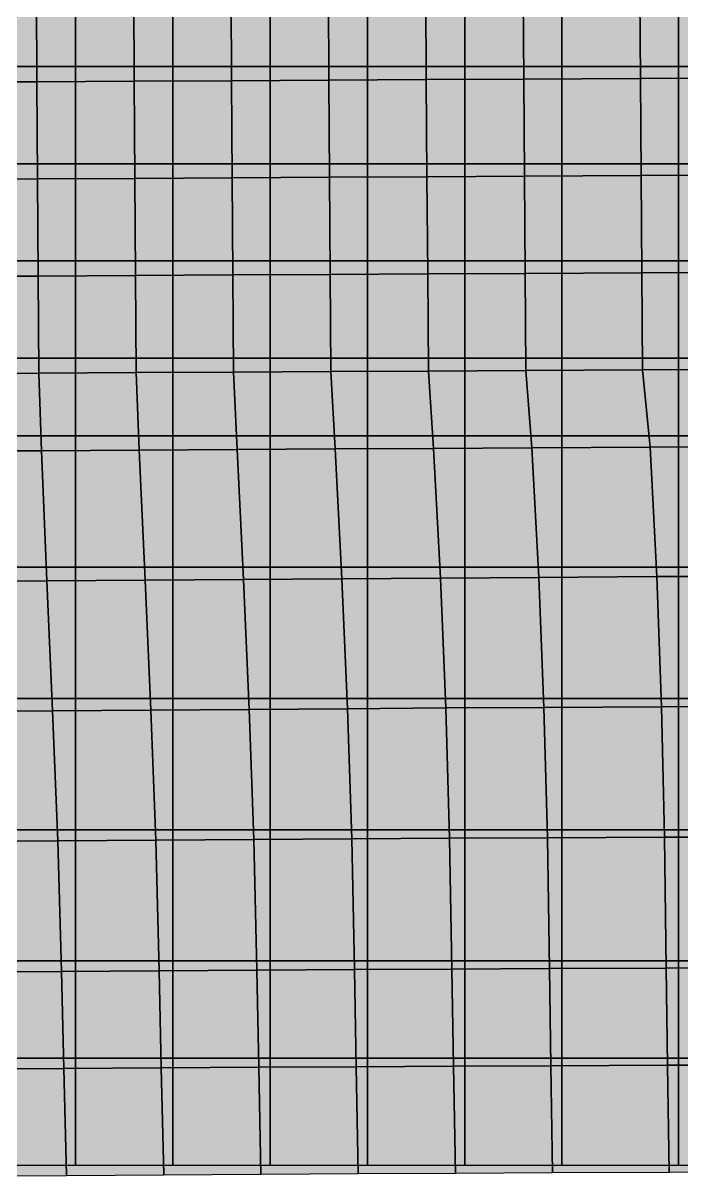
# Model space of a CAD drawing. Header units: inches. Extents: x -100 to 100, y -42 to 41.
# Drawn here: x 16.77 to 23.54, y -41.51 to -29.65 of the extents above; entities that cross this region are included whole.
import ezdxf

# ---------------------------------------------------------------- set-up
doc = ezdxf.new("R2010")
doc.units = ezdxf.units.IN
doc.header["$MEASUREMENT"] = 0
for name, color, linetype in [('Mesh-Ag1', 7, 'Continuous'), ('Mesh-CDM(50%)_Ac1①', 7, 'Continuous'), ('Mesh-CDM(50%)_Acs', 7, 'Continuous'), ('Mesh-Dc1', 7, 'Continuous'), ('Mesh-Dg1', 7, 'Continuous'), ('Mesh-Ds1', 7, 'Continuous'), ('Undeformed Mesh-Ag1', 7, 'Continuous'), ('Undeformed Mesh-CDM(50%)_Ac1①', 7, 'Continuous'), ('Undeformed Mesh-CDM(50%)_Acs', 7, 'Continuous'), ('Undeformed Mesh-Dc1', 7, 'Continuous'), ('Undeformed Mesh-Dg1', 7, 'Continuous'), ('Undeformed Mesh-Ds1', 7, 'Continuous')]:
    doc.layers.add(name, color=color, linetype=linetype)

msp = doc.modelspace()

# ---------------------------------------------------------------- linework, layer by layer
at = {"color": 7, "true_color": 0xffffff, "transparency": 33554687}
for points in [[(16.90523, -28.6571), (15.90503, -28.6624), (15.91403, -30.2618)], [(16.90523, -28.6571), (15.91403, -30.2618), (16.91453, -30.2566)], [(17.90533, -28.6518), (16.90523, -28.6571), (16.91453, -30.2566)], [(17.90533, -28.6518), (16.91453, -30.2566), (17.91513, -30.2513)], [(17.90533, -28.6518), (18.91563, -30.2459), (18.90553, -28.6465)], [(17.90533, -28.6518), (17.91513, -30.2513), (18.91563, -30.2459)], [(19.90563, -28.6411), (18.90553, -28.6465), (18.91563, -30.2459)], [(19.90563, -28.6411), (18.91563, -30.2459), (19.91613, -30.2405)], [(19.90563, -28.6411), (20.91673, -30.2351), (20.90583, -28.6357)], [(19.90563, -28.6411), (19.91613, -30.2405), (20.91673, -30.2351)], [(21.90603, -28.6303), (20.90583, -28.6357), (20.91673, -30.2351)], [(21.90603, -28.6303), (20.91673, -30.2351), (21.91733, -30.2296)], [(23.1053, -28.6237), (21.90603, -28.6303), (21.91733, -30.2296)], [(23.1053, -28.6237), (21.91733, -30.2296), (23.117, -30.2229)], [(23.1053, -28.6237), (24.2077, -30.2166), (24.1957, -28.6174)], [(23.1053, -28.6237), (23.117, -30.2229), (24.2077, -30.2166)], [(19.91613, -30.2405), (20.92373, -31.2345), (20.91673, -30.2351)], [(20.92373, -31.2345), (21.91733, -30.2296), (20.91673, -30.2351)], [(20.92373, -31.2345), (21.92443, -31.229), (21.91733, -30.2296)], [(21.92443, -31.229), (23.117, -30.2229), (21.91733, -30.2296)], [(21.92443, -31.229), (23.1243, -31.2222), (23.117, -30.2229)], [(23.117, -30.2229), (24.2151, -31.2159), (24.2077, -30.2166)], [(23.117, -30.2229), (23.1243, -31.2222), (24.2151, -31.2159)], [(15.91993, -31.2611), (16.91453, -30.2566), (15.91403, -30.2618)], [(15.91993, -31.2611), (16.92073, -31.2559), (16.91453, -30.2566)], [(16.91453, -30.2566), (17.92143, -31.2507), (17.91513, -30.2513)], [(16.91453, -30.2566), (16.92073, -31.2559), (17.92143, -31.2507)], [(17.91513, -30.2513), (18.92223, -31.2453), (18.91563, -30.2459)], [(17.91513, -30.2513), (17.92143, -31.2507), (18.92223, -31.2453)], [(18.92223, -31.2453), (19.91613, -30.2405), (18.91563, -30.2459)], [(18.92223, -31.2453), (19.92293, -31.2399), (19.91613, -30.2405)], [(19.91613, -30.2405), (19.92293, -31.2399), (20.92373, -31.2345)], [(16.92073, -31.2559), (15.91993, -31.2611), (15.92613, -32.2602)], [(16.92073, -31.2559), (15.92613, -32.2602), (16.92713, -32.2551)], [(17.92143, -31.2507), (16.92073, -31.2559), (16.92713, -32.2551)], [(17.92143, -31.2507), (16.92713, -32.2551), (17.92803, -32.2499)], [(17.92143, -31.2507), (18.92893, -32.2445), (18.92223, -31.2453)], [(17.92143, -31.2507), (17.92803, -32.2499), (18.92893, -32.2445)], [(19.92293, -31.2399), (18.92223, -31.2453), (18.92893, -32.2445)], [(19.92293, -31.2399), (18.92893, -32.2445), (19.92983, -32.2391)], [(19.92293, -31.2399), (20.93073, -32.2336), (20.92373, -31.2345)], [(19.92293, -31.2399), (19.92983, -32.2391), (20.93073, -32.2336)], [(21.92443, -31.229), (20.92373, -31.2345), (20.93073, -32.2336)], [(21.92443, -31.229), (20.93073, -32.2336), (21.93163, -32.2281)], [(23.1243, -31.2222), (21.92443, -31.229), (21.93163, -32.2281)], [(23.1243, -31.2222), (21.93163, -32.2281), (23.1317, -32.2214)], [(23.1243, -31.2222), (24.2226, -32.2151), (24.2151, -31.2159)], [(23.1243, -31.2222), (23.1317, -32.2214), (24.2226, -32.2151)], [(16.93383, -33.2541), (17.92803, -32.2499), (16.92713, -32.2551)], [(16.93383, -33.2541), (17.93483, -33.2489), (17.92803, -32.2499)], [(17.92803, -32.2499), (18.93593, -33.2435), (18.92893, -32.2445)], [(17.92803, -32.2499), (17.93483, -33.2489), (18.93593, -33.2435)], [(18.93593, -33.2435), (19.92983, -32.2391), (18.92893, -32.2445)], [(18.93593, -33.2435), (19.93693, -33.2381), (19.92983, -32.2391)], [(19.92983, -32.2391), (20.93793, -33.2327), (20.93073, -32.2336)], [(19.92983, -32.2391), (19.93693, -33.2381), (20.93793, -33.2327)], [(20.93793, -33.2327), (21.93163, -32.2281), (20.93073, -32.2336)], [(20.93793, -33.2327), (21.93893, -33.2272), (21.93163, -32.2281)], [(21.93893, -33.2272), (23.1317, -32.2214), (21.93163, -32.2281)], [(21.93893, -33.2272), (23.139, -33.2205), (23.1317, -32.2214)], [(23.139, -33.2205), (24.2226, -32.2151), (23.1317, -32.2214)], [(23.139, -33.2205), (24.2301, -33.2143), (24.2226, -32.2151)], [(15.93273, -33.2592), (16.92713, -32.2551), (15.92613, -32.2602)], [(15.93273, -33.2592), (16.93383, -33.2541), (16.92713, -32.2551)], [(15.95673, -34.0571), (16.93383, -33.2541), (15.93273, -33.2592)], [(15.95673, -34.0571), (16.96123, -34.0517), (16.93383, -33.2541)], [(16.96123, -34.0517), (17.93483, -33.2489), (16.93383, -33.2541)], [(16.96123, -34.0517), (17.96683, -34.046), (17.93483, -33.2489)], [(17.93483, -33.2489), (18.97323, -34.0405), (18.93593, -33.2435)], [(17.93483, -33.2489), (17.96683, -34.046), (18.97323, -34.0405)], [(18.97323, -34.0405), (19.93693, -33.2381), (18.93593, -33.2435)], [(18.97323, -34.0405), (19.98123, -34.034), (19.93693, -33.2381)], [(19.93693, -33.2381), (20.99093, -34.0282), (20.93793, -33.2327)], [(19.93693, -33.2381), (19.98123, -34.034), (20.99093, -34.0282)], [(20.99093, -34.0282), (21.93893, -33.2272), (20.93793, -33.2327)], [(20.99093, -34.0282), (22.00223, -34.0219), (21.93893, -33.2272)], [(22.00223, -34.0219), (23.139, -33.2205), (21.93893, -33.2272)], [(22.00223, -34.0219), (23.2167, -34.0147), (23.139, -33.2205)], [(23.139, -33.2205), (24.3225, -34.0078), (24.2301, -33.2143)], [(23.139, -33.2205), (23.2167, -34.0147), (24.3225, -34.0078)], [(19.98123, -34.034), (21.06193, -35.3624), (20.99093, -34.0282)], [(20.99093, -34.0282), (22.07393, -35.3562), (22.00223, -34.0219)], [(20.99093, -34.0282), (21.06193, -35.3624), (22.07393, -35.3562)], [(22.00223, -34.0219), (23.2866, -35.34732), (23.2167, -34.0147)], [(22.00223, -34.0219), (22.07393, -35.3562), (23.2866, -35.34732)], [(23.2167, -34.0147), (24.3886, -35.3408), (24.3225, -34.0078)], [(23.2167, -34.0147), (23.2866, -35.34732), (24.3886, -35.3408)], [(16.00743, -35.398), (16.96123, -34.0517), (15.95673, -34.0571)], [(16.00743, -35.398), (17.01713, -35.3915), (16.96123, -34.0517)], [(16.96123, -34.0517), (18.02743, -35.3848), (17.96683, -34.046)], [(16.96123, -34.0517), (17.01713, -35.3915), (18.02743, -35.3848)], [(17.96683, -34.046), (19.03833, -35.3781), (18.97323, -34.0405)], [(17.96683, -34.046), (18.02743, -35.3848), (19.03833, -35.3781)], [(18.97323, -34.0405), (20.04973, -35.3702), (19.98123, -34.034)], [(18.97323, -34.0405), (19.03833, -35.3781), (20.04973, -35.3702)], [(19.98123, -34.034), (20.04973, -35.3702), (21.06193, -35.3624)], [(16.06583, -36.7346), (17.01713, -35.3915), (16.00743, -35.398)], [(16.06583, -36.7346), (17.07643, -36.7275), (17.01713, -35.3915)], [(17.01713, -35.3915), (18.08703, -36.7205), (18.02743, -35.3848)], [(17.01713, -35.3915), (17.07643, -36.7275), (18.08703, -36.7205)], [(18.02743, -35.3848), (19.09763, -36.7134), (19.03833, -35.3781)], [(18.02743, -35.3848), (18.08703, -36.7205), (19.09763, -36.7134)], [(19.09763, -36.7134), (20.04973, -35.3702), (19.03833, -35.3781)], [(19.09763, -36.7134), (20.10773, -36.7058), (20.04973, -35.3702)], [(20.04973, -35.3702), (21.11693, -36.69792), (21.06193, -35.3624)], [(20.04973, -35.3702), (20.10773, -36.7058), (21.11693, -36.69792)], [(21.11693, -36.69792), (22.07393, -35.3562), (21.06193, -35.3624)], [(21.11693, -36.69792), (22.12593, -36.69225), (22.07393, -35.3562)], [(22.12593, -36.69225), (23.2866, -35.34732), (22.07393, -35.3562)], [(22.12593, -36.69225), (23.3347, -36.68492), (23.2866, -35.34732)], [(23.2866, -35.34732), (24.4322, -36.67906), (24.3886, -35.3408)], [(23.2866, -35.34732), (23.3347, -36.68492), (24.4322, -36.67906)], [(16.12193, -38.0719), (17.07643, -36.7275), (16.06583, -36.7346)], [(16.12193, -38.0719), (17.12993, -38.0651), (17.07643, -36.7275)], [(17.07643, -36.7275), (18.13743, -38.0585), (18.08703, -36.7205)], [(17.07643, -36.7275), (17.12993, -38.0651), (18.13743, -38.0585)], [(18.13743, -38.0585), (19.09763, -36.7134), (18.08703, -36.7205)], [(18.13743, -38.0585), (19.14433, -38.0518), (19.09763, -36.7134)], [(19.09763, -36.7134), (20.15073, -38.04513), (20.10773, -36.7058)], [(19.09763, -36.7134), (19.14433, -38.0518), (20.15073, -38.04513)], [(20.10773, -36.7058), (21.15653, -38.03827), (21.11693, -36.69792)], [(20.10773, -36.7058), (20.15073, -38.04513), (21.15653, -38.03827)], [(21.15653, -38.03827), (22.12593, -36.69225), (21.11693, -36.69792)], [(21.15653, -38.03827), (22.16153, -38.03291), (22.12593, -36.69225)], [(22.12593, -36.69225), (23.3658, -38.02735), (23.3347, -36.68492)], [(22.12593, -36.69225), (22.16153, -38.03291), (23.3658, -38.02735)], [(23.3347, -36.68492), (24.4595, -38.02268), (24.4322, -36.67906)], [(23.3347, -36.68492), (23.3658, -38.02735), (24.4595, -38.02268)], [(17.12993, -38.0651), (16.12193, -38.0719), (16.16613, -39.4139)], [(17.12993, -38.0651), (16.16613, -39.4139), (17.16943, -39.4078)], [(17.12993, -38.0651), (18.17253, -39.4016), (18.13743, -38.0585)], [(17.12993, -38.0651), (17.16943, -39.4078), (18.17253, -39.4016)], [(18.13743, -38.0585), (19.17523, -39.39559), (19.14433, -38.0518)], [(18.13743, -38.0585), (18.17253, -39.4016), (19.17523, -39.39559)], [(20.15073, -38.04513), (19.14433, -38.0518), (19.17523, -39.39559)], [(20.15073, -38.04513), (19.17523, -39.39559), (20.17763, -39.38951)], [(20.15073, -38.04513), (21.17933, -39.3836), (21.15653, -38.03827)], [(20.15073, -38.04513), (20.17763, -39.38951), (21.17933, -39.3836)], [(22.16153, -38.03291), (21.15653, -38.03827), (21.17933, -39.3836)], [(22.16153, -38.03291), (21.17933, -39.3836), (22.18103, -39.3786)], [(22.16153, -38.03291), (23.3817, -39.37378), (23.3658, -38.02735)], [(22.16153, -38.03291), (22.18103, -39.3786), (23.3817, -39.37378)], [(23.3817, -39.37378), (24.4595, -38.02268), (23.3658, -38.02735)], [(23.3817, -39.37378), (24.4732, -39.36973), (24.4595, -38.02268)], [(24.4732, -39.36973), (23.3817, -39.37378), (23.3968, -40.37259)], [(24.4732, -39.36973), (23.3968, -40.37259), (24.4878, -40.36858)], [(16.19063, -40.4116), (17.16943, -39.4078), (16.16613, -39.4139)], [(16.19063, -40.4116), (17.19193, -40.4055), (17.16943, -39.4078)], [(17.19193, -40.4055), (18.17253, -39.4016), (17.16943, -39.4078)], [(17.19193, -40.4055), (18.19313, -40.39958), (18.17253, -39.4016)], [(18.19313, -40.39958), (19.17523, -39.39559), (18.17253, -39.4016)], [(18.19313, -40.39958), (19.19433, -40.39374), (19.17523, -39.39559)], [(19.19433, -40.39374), (20.17763, -39.38951), (19.17523, -39.39559)], [(19.19433, -40.39374), (20.19523, -40.38805), (20.17763, -39.38951)], [(20.17763, -39.38951), (21.19603, -40.3824), (21.17933, -39.3836)], [(20.17763, -39.38951), (20.19523, -40.38805), (21.19603, -40.3824)], [(21.19603, -40.3824), (22.18103, -39.3786), (21.17933, -39.3836)], [(21.19603, -40.3824), (22.19683, -40.37744), (22.18103, -39.3786)], [(22.19683, -40.37744), (23.3817, -39.37378), (22.18103, -39.3786)], [(22.19683, -40.37744), (23.3968, -40.37259), (23.3817, -39.37378)], [(17.19193, -40.4055), (16.19063, -40.4116), (16.22096, -41.5116)], [(17.19193, -40.4055), (16.22096, -41.5116), (17.21961, -41.5055)], [(18.19313, -40.39958), (17.19193, -40.4055), (17.21961, -41.5055)], [(18.19313, -40.39958), (17.21961, -41.5055), (18.21841, -41.49951)], [(19.19433, -40.39374), (18.19313, -40.39958), (18.21841, -41.49951)], [(19.19433, -40.39374), (18.21841, -41.49951), (19.21728, -41.49373)], [(20.19523, -40.38805), (19.19433, -40.39374), (19.21728, -41.49373)], [(20.19523, -40.38805), (19.21728, -41.49373), (20.21642, -41.48802)], [(20.19523, -40.38805), (21.21547, -41.48249), (21.19603, -40.3824)], [(20.19523, -40.38805), (20.21642, -41.48802), (21.21547, -41.48249)], [(22.19683, -40.37744), (21.19603, -40.3824), (21.21547, -41.48249)], [(22.19683, -40.37744), (21.21547, -41.48249), (22.21459, -41.47748)], [(23.3968, -40.37259), (22.19683, -40.37744), (22.21459, -41.47748)], [(23.3968, -40.37259), (22.21459, -41.47748), (23.41269, -41.47235)], [(23.3968, -40.37259), (24.50242, -41.46807), (24.4878, -40.36858)], [(23.3968, -40.37259), (23.41269, -41.47235), (24.50242, -41.46807)]]:
    msp.add_solid(points, dxfattribs=at)
at = {"layer": 'Mesh-Ag1', "color": 18, "true_color": 0x000000, "transparency": 33554559}
for p, q in [((16.93383, -33.2541), (15.93273, -33.2592)), ((17.93483, -33.2489), (16.93383, -33.2541)), ((16.96123, -34.0517), (16.93383, -33.2541)), ((16.93383, -33.2541), (16.96123, -34.0517)), ((18.93593, -33.2435), (17.93483, -33.2489)), ((17.96683, -34.046), (17.93483, -33.2489)), ((17.93483, -33.2489), (17.96683, -34.046)), ((19.93693, -33.2381), (18.93593, -33.2435)), ((18.97323, -34.0405), (18.93593, -33.2435)), ((18.93593, -33.2435), (18.97323, -34.0405)), ((20.93793, -33.2327), (19.93693, -33.2381)), ((19.98123, -34.034), (19.93693, -33.2381)), ((19.93693, -33.2381), (19.98123, -34.034)), ((21.93893, -33.2272), (20.93793, -33.2327)), ((20.99093, -34.0282), (20.93793, -33.2327)), ((20.93793, -33.2327), (20.99093, -34.0282)), ((23.139, -33.2205), (21.93893, -33.2272)), ((22.00223, -34.0219), (21.93893, -33.2272)), ((21.93893, -33.2272), (22.00223, -34.0219)), ((24.2301, -33.2143), (23.139, -33.2205)), ((23.2167, -34.0147), (23.139, -33.2205)), ((23.139, -33.2205), (23.2167, -34.0147)), ((19.98123, -34.034), (20.99093, -34.0282)), ((20.99093, -34.0282), (22.00223, -34.0219)), ((22.00223, -34.0219), (23.2167, -34.0147)), ((23.2167, -34.0147), (24.3225, -34.0078)), ((15.95673, -34.0571), (16.96123, -34.0517)), ((16.96123, -34.0517), (17.96683, -34.046)), ((17.96683, -34.046), (18.97323, -34.0405)), ((18.97323, -34.0405), (19.98123, -34.034))]:
    msp.add_line(p, q, dxfattribs=at)
at = {"layer": 'Mesh-CDM(50%)_Ac1①', "color": 18, "true_color": 0x000000, "transparency": 33554559}
for p, q in [((16.91453, -30.2566), (16.90523, -28.6571)), ((16.90523, -28.6571), (16.91453, -30.2566)), ((17.91513, -30.2513), (17.90533, -28.6518)), ((17.90533, -28.6518), (17.91513, -30.2513)), ((18.91563, -30.2459), (18.90553, -28.6465)), ((18.90553, -28.6465), (18.91563, -30.2459)), ((19.91613, -30.2405), (19.90563, -28.6411)), ((19.90563, -28.6411), (19.91613, -30.2405)), ((20.91673, -30.2351), (20.90583, -28.6357)), ((20.90583, -28.6357), (20.91673, -30.2351)), ((21.91733, -30.2296), (21.90603, -28.6303)), ((21.90603, -28.6303), (21.91733, -30.2296)), ((23.117, -30.2229), (23.1053, -28.6237)), ((23.1053, -28.6237), (23.117, -30.2229)), ((19.91613, -30.2405), (20.91673, -30.2351)), ((20.91673, -30.2351), (21.91733, -30.2296)), ((21.91733, -30.2296), (23.117, -30.2229)), ((23.117, -30.2229), (24.2077, -30.2166)), ((15.91403, -30.2618), (16.91453, -30.2566)), ((16.91453, -30.2566), (17.91513, -30.2513)), ((17.91513, -30.2513), (18.91563, -30.2459)), ((18.91563, -30.2459), (19.91613, -30.2405))]:
    msp.add_line(p, q, dxfattribs=at)
at = {"layer": 'Mesh-CDM(50%)_Acs', "color": 18, "true_color": 0x000000, "transparency": 33554559}
for p, q in [((20.91673, -30.2351), (19.91613, -30.2405)), ((21.91733, -30.2296), (20.91673, -30.2351)), ((20.92373, -31.2345), (20.91673, -30.2351)), ((20.91673, -30.2351), (20.92373, -31.2345)), ((23.117, -30.2229), (21.91733, -30.2296)), ((21.92443, -31.229), (21.91733, -30.2296)), ((21.91733, -30.2296), (21.92443, -31.229)), ((24.2077, -30.2166), (23.117, -30.2229)), ((23.1243, -31.2222), (23.117, -30.2229)), ((23.117, -30.2229), (23.1243, -31.2222)), ((16.91453, -30.2566), (15.91403, -30.2618)), ((17.91513, -30.2513), (16.91453, -30.2566)), ((16.92073, -31.2559), (16.91453, -30.2566)), ((16.91453, -30.2566), (16.92073, -31.2559)), ((18.91563, -30.2459), (17.91513, -30.2513)), ((17.92143, -31.2507), (17.91513, -30.2513)), ((17.91513, -30.2513), (17.92143, -31.2507)), ((19.91613, -30.2405), (18.91563, -30.2459)), ((18.92223, -31.2453), (18.91563, -30.2459)), ((18.91563, -30.2459), (18.92223, -31.2453)), ((19.92293, -31.2399), (19.91613, -30.2405)), ((19.91613, -30.2405), (19.92293, -31.2399)), ((16.92073, -31.2559), (15.91993, -31.2611)), ((15.91993, -31.2611), (16.92073, -31.2559)), ((17.92143, -31.2507), (16.92073, -31.2559)), ((16.92073, -31.2559), (17.92143, -31.2507)), ((16.92713, -32.2551), (16.92073, -31.2559)), ((16.92073, -31.2559), (16.92713, -32.2551)), ((18.92223, -31.2453), (17.92143, -31.2507)), ((17.92143, -31.2507), (18.92223, -31.2453)), ((17.92803, -32.2499), (17.92143, -31.2507)), ((17.92143, -31.2507), (17.92803, -32.2499)), ((19.92293, -31.2399), (18.92223, -31.2453)), ((18.92223, -31.2453), (19.92293, -31.2399)), ((18.92893, -32.2445), (18.92223, -31.2453)), ((18.92223, -31.2453), (18.92893, -32.2445)), ((20.92373, -31.2345), (19.92293, -31.2399)), ((19.92293, -31.2399), (20.92373, -31.2345)), ((19.92983, -32.2391), (19.92293, -31.2399)), ((19.92293, -31.2399), (19.92983, -32.2391)), ((21.92443, -31.229), (20.92373, -31.2345)), ((20.92373, -31.2345), (21.92443, -31.229)), ((20.93073, -32.2336), (20.92373, -31.2345)), ((20.92373, -31.2345), (20.93073, -32.2336)), ((23.1243, -31.2222), (21.92443, -31.229)), ((21.92443, -31.229), (23.1243, -31.2222)), ((21.93163, -32.2281), (21.92443, -31.229)), ((21.92443, -31.229), (21.93163, -32.2281)), ((24.2151, -31.2159), (23.1243, -31.2222)), ((23.1243, -31.2222), (24.2151, -31.2159)), ((23.1317, -32.2214), (23.1243, -31.2222)), ((23.1243, -31.2222), (23.1317, -32.2214)), ((17.92803, -32.2499), (16.92713, -32.2551)), ((16.92713, -32.2551), (17.92803, -32.2499)), ((18.92893, -32.2445), (17.92803, -32.2499)), ((17.92803, -32.2499), (18.92893, -32.2445)), ((17.93483, -33.2489), (17.92803, -32.2499)), ((17.92803, -32.2499), (17.93483, -33.2489)), ((19.92983, -32.2391), (18.92893, -32.2445)), ((18.92893, -32.2445), (19.92983, -32.2391)), ((18.93593, -33.2435), (18.92893, -32.2445)), ((18.92893, -32.2445), (18.93593, -33.2435)), ((20.93073, -32.2336), (19.92983, -32.2391)), ((19.92983, -32.2391), (20.93073, -32.2336)), ((19.93693, -33.2381), (19.92983, -32.2391)), ((19.92983, -32.2391), (19.93693, -33.2381)), ((21.93163, -32.2281), (20.93073, -32.2336)), ((20.93073, -32.2336), (21.93163, -32.2281)), ((20.93793, -33.2327), (20.93073, -32.2336)), ((20.93073, -32.2336), (20.93793, -33.2327)), ((23.1317, -32.2214), (21.93163, -32.2281)), ((21.93163, -32.2281), (23.1317, -32.2214)), ((21.93893, -33.2272), (21.93163, -32.2281)), ((21.93163, -32.2281), (21.93893, -33.2272)), ((24.2226, -32.2151), (23.1317, -32.2214)), ((23.1317, -32.2214), (24.2226, -32.2151)), ((23.139, -33.2205), (23.1317, -32.2214)), ((23.1317, -32.2214), (23.139, -33.2205)), ((16.92713, -32.2551), (15.92613, -32.2602)), ((15.92613, -32.2602), (16.92713, -32.2551)), ((16.93383, -33.2541), (16.92713, -32.2551)), ((16.92713, -32.2551), (16.93383, -33.2541)), ((15.93273, -33.2592), (16.93383, -33.2541)), ((16.93383, -33.2541), (17.93483, -33.2489)), ((17.93483, -33.2489), (18.93593, -33.2435)), ((18.93593, -33.2435), (19.93693, -33.2381)), ((19.93693, -33.2381), (20.93793, -33.2327)), ((20.93793, -33.2327), (21.93893, -33.2272)), ((21.93893, -33.2272), (23.139, -33.2205)), ((23.139, -33.2205), (24.2301, -33.2143))]:
    msp.add_line(p, q, dxfattribs=at)
at = {"layer": 'Mesh-Dc1', "color": 18, "true_color": 0x000000, "transparency": 33554559}
for p, q in [((20.99093, -34.0282), (19.98123, -34.034)), ((22.00223, -34.0219), (20.99093, -34.0282)), ((21.06193, -35.3624), (20.99093, -34.0282)), ((20.99093, -34.0282), (21.06193, -35.3624)), ((23.2167, -34.0147), (22.00223, -34.0219)), ((22.07393, -35.3562), (22.00223, -34.0219)), ((22.00223, -34.0219), (22.07393, -35.3562)), ((24.3225, -34.0078), (23.2167, -34.0147)), ((23.2866, -35.34732), (23.2167, -34.0147)), ((23.2167, -34.0147), (23.2866, -35.34732)), ((16.96123, -34.0517), (15.95673, -34.0571)), ((17.96683, -34.046), (16.96123, -34.0517)), ((17.01713, -35.3915), (16.96123, -34.0517)), ((16.96123, -34.0517), (17.01713, -35.3915)), ((18.97323, -34.0405), (17.96683, -34.046)), ((18.02743, -35.3848), (17.96683, -34.046)), ((17.96683, -34.046), (18.02743, -35.3848)), ((19.98123, -34.034), (18.97323, -34.0405)), ((19.03833, -35.3781), (18.97323, -34.0405)), ((18.97323, -34.0405), (19.03833, -35.3781)), ((20.04973, -35.3702), (19.98123, -34.034)), ((19.98123, -34.034), (20.04973, -35.3702)), ((17.01713, -35.3915), (16.00743, -35.398)), ((16.00743, -35.398), (17.01713, -35.3915)), ((18.02743, -35.3848), (17.01713, -35.3915)), ((17.01713, -35.3915), (18.02743, -35.3848)), ((17.07643, -36.7275), (17.01713, -35.3915)), ((17.01713, -35.3915), (17.07643, -36.7275)), ((19.03833, -35.3781), (18.02743, -35.3848)), ((18.02743, -35.3848), (19.03833, -35.3781)), ((18.08703, -36.7205), (18.02743, -35.3848)), ((18.02743, -35.3848), (18.08703, -36.7205)), ((20.04973, -35.3702), (19.03833, -35.3781)), ((19.03833, -35.3781), (20.04973, -35.3702)), ((19.09763, -36.7134), (19.03833, -35.3781)), ((19.03833, -35.3781), (19.09763, -36.7134)), ((21.06193, -35.3624), (20.04973, -35.3702)), ((20.04973, -35.3702), (21.06193, -35.3624)), ((20.10773, -36.7058), (20.04973, -35.3702)), ((20.04973, -35.3702), (20.10773, -36.7058)), ((21.06193, -35.3624), (22.07393, -35.3562)), ((22.07393, -35.3562), (21.06193, -35.3624)), ((21.11693, -36.69792), (21.06193, -35.3624)), ((21.06193, -35.3624), (21.11693, -36.69792)), ((23.2866, -35.34732), (22.07393, -35.3562)), ((22.07393, -35.3562), (23.2866, -35.34732)), ((22.12593, -36.69225), (22.07393, -35.3562)), ((22.07393, -35.3562), (22.12593, -36.69225)), ((24.3886, -35.3408), (23.2866, -35.34732)), ((23.2866, -35.34732), (24.3886, -35.3408)), ((23.3347, -36.68492), (23.2866, -35.34732)), ((23.2866, -35.34732), (23.3347, -36.68492)), ((17.07643, -36.7275), (16.06583, -36.7346)), ((16.06583, -36.7346), (17.07643, -36.7275)), ((17.07643, -36.7275), (18.08703, -36.7205)), ((18.08703, -36.7205), (17.07643, -36.7275)), ((17.12993, -38.0651), (17.07643, -36.7275)), ((17.07643, -36.7275), (17.12993, -38.0651)), ((19.09763, -36.7134), (18.08703, -36.7205)), ((18.08703, -36.7205), (19.09763, -36.7134)), ((18.13743, -38.0585), (18.08703, -36.7205)), ((18.08703, -36.7205), (18.13743, -38.0585)), ((20.10773, -36.7058), (19.09763, -36.7134)), ((19.09763, -36.7134), (20.10773, -36.7058)), ((19.14433, -38.0518), (19.09763, -36.7134)), ((19.09763, -36.7134), (19.14433, -38.0518)), ((21.11693, -36.69792), (20.10773, -36.7058)), ((20.10773, -36.7058), (21.11693, -36.69792)), ((20.15073, -38.04513), (20.10773, -36.7058)), ((20.10773, -36.7058), (20.15073, -38.04513)), ((22.12593, -36.69225), (21.11693, -36.69792)), ((21.11693, -36.69792), (22.12593, -36.69225)), ((21.15653, -38.03827), (21.11693, -36.69792)), ((21.11693, -36.69792), (21.15653, -38.03827)), ((23.3347, -36.68492), (22.12593, -36.69225)), ((22.12593, -36.69225), (23.3347, -36.68492)), ((22.16153, -38.03291), (22.12593, -36.69225)), ((22.12593, -36.69225), (22.16153, -38.03291)), ((24.4322, -36.67906), (23.3347, -36.68492)), ((23.3347, -36.68492), (24.4322, -36.67906)), ((23.3658, -38.02735), (23.3347, -36.68492)), ((23.3347, -36.68492), (23.3658, -38.02735)), ((17.12993, -38.0651), (16.12193, -38.0719)), ((16.12193, -38.0719), (17.12993, -38.0651)), ((18.13743, -38.0585), (17.12993, -38.0651)), ((17.12993, -38.0651), (18.13743, -38.0585)), ((17.16943, -39.4078), (17.12993, -38.0651)), ((17.12993, -38.0651), (17.16943, -39.4078)), ((19.14433, -38.0518), (18.13743, -38.0585)), ((18.13743, -38.0585), (19.14433, -38.0518)), ((18.17253, -39.4016), (18.13743, -38.0585)), ((18.13743, -38.0585), (18.17253, -39.4016)), ((20.15073, -38.04513), (19.14433, -38.0518)), ((19.14433, -38.0518), (20.15073, -38.04513)), ((19.17523, -39.39559), (19.14433, -38.0518)), ((19.14433, -38.0518), (19.17523, -39.39559)), ((21.15653, -38.03827), (20.15073, -38.04513)), ((20.15073, -38.04513), (21.15653, -38.03827)), ((20.17763, -39.38951), (20.15073, -38.04513)), ((20.15073, -38.04513), (20.17763, -39.38951)), ((22.16153, -38.03291), (21.15653, -38.03827)), ((21.15653, -38.03827), (22.16153, -38.03291)), ((21.17933, -39.3836), (21.15653, -38.03827)), ((21.15653, -38.03827), (21.17933, -39.3836)), ((23.3658, -38.02735), (22.16153, -38.03291)), ((22.16153, -38.03291), (23.3658, -38.02735)), ((22.18103, -39.3786), (22.16153, -38.03291)), ((22.16153, -38.03291), (22.18103, -39.3786)), ((23.3658, -38.02735), (24.4595, -38.02268)), ((24.4595, -38.02268), (23.3658, -38.02735)), ((23.3817, -39.37378), (23.3658, -38.02735)), ((23.3658, -38.02735), (23.3817, -39.37378)), ((23.3817, -39.37378), (24.4732, -39.36973)), ((16.16613, -39.4139), (17.16943, -39.4078)), ((17.16943, -39.4078), (18.17253, -39.4016)), ((18.17253, -39.4016), (19.17523, -39.39559)), ((19.17523, -39.39559), (20.17763, -39.38951)), ((20.17763, -39.38951), (21.17933, -39.3836)), ((21.17933, -39.3836), (22.18103, -39.3786)), ((22.18103, -39.3786), (23.3817, -39.37378))]:
    msp.add_line(p, q, dxfattribs=at)
at = {"layer": 'Mesh-Dg1', "color": 18, "true_color": 0x000000, "transparency": 33554559}
for p, q in [((17.19193, -40.4055), (16.19063, -40.4116)), ((18.19313, -40.39958), (17.19193, -40.4055)), ((17.21961, -41.5055), (17.19193, -40.4055)), ((17.19193, -40.4055), (17.21961, -41.5055)), ((19.19433, -40.39374), (18.19313, -40.39958)), ((18.21841, -41.49951), (18.19313, -40.39958)), ((18.19313, -40.39958), (18.21841, -41.49951)), ((20.19523, -40.38805), (19.19433, -40.39374)), ((19.21728, -41.49373), (19.19433, -40.39374)), ((19.19433, -40.39374), (19.21728, -41.49373)), ((21.19603, -40.3824), (20.19523, -40.38805)), ((20.21642, -41.48802), (20.19523, -40.38805)), ((20.19523, -40.38805), (20.21642, -41.48802)), ((22.19683, -40.37744), (21.19603, -40.3824)), ((21.21547, -41.48249), (21.19603, -40.3824)), ((21.19603, -40.3824), (21.21547, -41.48249)), ((23.3968, -40.37259), (22.19683, -40.37744)), ((22.21459, -41.47748), (22.19683, -40.37744)), ((22.19683, -40.37744), (22.21459, -41.47748)), ((24.4878, -40.36858), (23.3968, -40.37259)), ((23.41269, -41.47235), (23.3968, -40.37259)), ((23.3968, -40.37259), (23.41269, -41.47235)), ((17.21961, -41.5055), (18.21841, -41.49951)), ((18.21841, -41.49951), (19.21728, -41.49373)), ((19.21728, -41.49373), (20.21642, -41.48802)), ((20.21642, -41.48802), (21.21547, -41.48249)), ((21.21547, -41.48249), (22.21459, -41.47748)), ((22.21459, -41.47748), (23.41269, -41.47235)), ((23.41269, -41.47235), (24.50242, -41.46807)), ((16.22096, -41.5116), (17.21961, -41.5055))]:
    msp.add_line(p, q, dxfattribs=at)
at = {"layer": 'Mesh-Ds1', "color": 18, "true_color": 0x000000, "transparency": 33554559}
for p, q in [((24.4732, -39.36973), (23.3817, -39.37378)), ((17.16943, -39.4078), (16.16613, -39.4139)), ((18.17253, -39.4016), (17.16943, -39.4078)), ((17.19193, -40.4055), (17.16943, -39.4078)), ((17.16943, -39.4078), (17.19193, -40.4055)), ((19.17523, -39.39559), (18.17253, -39.4016)), ((18.19313, -40.39958), (18.17253, -39.4016)), ((18.17253, -39.4016), (18.19313, -40.39958)), ((20.17763, -39.38951), (19.17523, -39.39559)), ((19.19433, -40.39374), (19.17523, -39.39559)), ((19.17523, -39.39559), (19.19433, -40.39374)), ((21.17933, -39.3836), (20.17763, -39.38951)), ((20.19523, -40.38805), (20.17763, -39.38951)), ((20.17763, -39.38951), (20.19523, -40.38805)), ((22.18103, -39.3786), (21.17933, -39.3836)), ((21.19603, -40.3824), (21.17933, -39.3836)), ((21.17933, -39.3836), (21.19603, -40.3824)), ((23.3817, -39.37378), (22.18103, -39.3786)), ((22.19683, -40.37744), (22.18103, -39.3786)), ((22.18103, -39.3786), (22.19683, -40.37744)), ((23.3968, -40.37259), (23.3817, -39.37378)), ((23.3817, -39.37378), (23.3968, -40.37259)), ((16.19063, -40.4116), (17.19193, -40.4055)), ((17.19193, -40.4055), (18.19313, -40.39958)), ((18.19313, -40.39958), (19.19433, -40.39374)), ((19.19433, -40.39374), (20.19523, -40.38805)), ((20.19523, -40.38805), (21.19603, -40.3824)), ((21.19603, -40.3824), (22.19683, -40.37744)), ((22.19683, -40.37744), (23.3968, -40.37259)), ((23.3968, -40.37259), (24.4878, -40.36858))]:
    msp.add_line(p, q, dxfattribs=at)
at = {"layer": 'Undeformed Mesh-Ag1', "color": 1, "true_color": 0xff0000, "transparency": 33554687}
for p, q in [((17.31103, -33.1), (16.31103, -33.1)), ((17.31103, -33.9), (17.31103, -33.1)), ((18.31103, -33.1), (17.31103, -33.1)), ((17.31103, -33.1), (17.31103, -33.9)), ((18.31103, -33.9), (18.31103, -33.1)), ((18.31103, -33.1), (18.31103, -33.9)), ((19.31103, -33.1), (18.31103, -33.1)), ((19.31103, -33.9), (19.31103, -33.1)), ((20.31103, -33.1), (19.31103, -33.1)), ((19.31103, -33.1), (19.31103, -33.9)), ((20.31103, -33.9), (20.31103, -33.1)), ((20.31103, -33.1), (20.31103, -33.9)), ((21.31103, -33.1), (20.31103, -33.1)), ((21.31103, -33.9), (21.31103, -33.1)), ((22.31103, -33.1), (21.31103, -33.1)), ((21.31103, -33.1), (21.31103, -33.9)), ((22.31103, -33.9), (22.31103, -33.1)), ((23.51, -33.1), (22.31103, -33.1)), ((22.31103, -33.1), (22.31103, -33.9)), ((23.51, -33.9), (23.51, -33.1)), ((23.51, -33.1), (23.51, -33.9)), ((24.6, -33.1), (23.51, -33.1)), ((16.31103, -33.9), (17.31103, -33.9)), ((17.31103, -33.9), (18.31103, -33.9)), ((18.31103, -33.9), (19.31103, -33.9)), ((19.31103, -33.9), (20.31103, -33.9)), ((20.31103, -33.9), (21.31103, -33.9)), ((21.31103, -33.9), (22.31103, -33.9)), ((22.31103, -33.9), (23.51, -33.9)), ((23.51, -33.9), (24.6, -33.9))]:
    msp.add_line(p, q, dxfattribs=at)
at = {"layer": 'Undeformed Mesh-CDM(50%)_Ac1①', "color": 1, "true_color": 0xff0000, "transparency": 33554687}
for p, q in [((17.31103, -30.1), (17.31103, -28.5)), ((17.31103, -28.5), (17.31103, -30.1)), ((18.31103, -30.1), (18.31103, -28.5)), ((18.31103, -28.5), (18.31103, -30.1)), ((19.31103, -30.1), (19.31103, -28.5)), ((19.31103, -28.5), (19.31103, -30.1)), ((20.31103, -30.1), (20.31103, -28.5)), ((20.31103, -28.5), (20.31103, -30.1)), ((21.31103, -30.1), (21.31103, -28.5)), ((21.31103, -28.5), (21.31103, -30.1)), ((22.31103, -30.1), (22.31103, -28.5)), ((22.31103, -28.5), (22.31103, -30.1)), ((23.51, -30.1), (23.51, -28.5)), ((23.51, -28.5), (23.51, -30.1)), ((16.31103, -30.1), (17.31103, -30.1)), ((17.31103, -30.1), (18.31103, -30.1)), ((18.31103, -30.1), (19.31103, -30.1)), ((19.31103, -30.1), (20.31103, -30.1)), ((20.31103, -30.1), (21.31103, -30.1)), ((21.31103, -30.1), (22.31103, -30.1)), ((22.31103, -30.1), (23.51, -30.1)), ((23.51, -30.1), (24.6, -30.1))]:
    msp.add_line(p, q, dxfattribs=at)
at = {"layer": 'Undeformed Mesh-CDM(50%)_Acs', "color": 1, "true_color": 0xff0000, "transparency": 33554687}
for p, q in [((17.31103, -30.1), (16.31103, -30.1)), ((17.31103, -31.1), (17.31103, -30.1)), ((17.31103, -30.1), (17.31103, -31.1)), ((18.31103, -30.1), (17.31103, -30.1)), ((18.31103, -31.1), (18.31103, -30.1)), ((18.31103, -30.1), (18.31103, -31.1)), ((19.31103, -30.1), (18.31103, -30.1)), ((19.31103, -31.1), (19.31103, -30.1)), ((20.31103, -30.1), (19.31103, -30.1)), ((19.31103, -30.1), (19.31103, -31.1)), ((20.31103, -31.1), (20.31103, -30.1)), ((20.31103, -30.1), (20.31103, -31.1)), ((21.31103, -30.1), (20.31103, -30.1)), ((21.31103, -31.1), (21.31103, -30.1)), ((22.31103, -30.1), (21.31103, -30.1)), ((21.31103, -30.1), (21.31103, -31.1)), ((22.31103, -31.1), (22.31103, -30.1)), ((23.51, -30.1), (22.31103, -30.1)), ((22.31103, -30.1), (22.31103, -31.1)), ((23.51, -31.1), (23.51, -30.1)), ((23.51, -30.1), (23.51, -31.1)), ((24.6, -30.1), (23.51, -30.1)), ((17.31103, -31.1), (16.31103, -31.1)), ((16.31103, -31.1), (17.31103, -31.1)), ((17.31103, -32.1), (17.31103, -31.1)), ((18.31103, -31.1), (17.31103, -31.1)), ((17.31103, -31.1), (17.31103, -32.1)), ((17.31103, -31.1), (18.31103, -31.1)), ((18.31103, -32.1), (18.31103, -31.1)), ((18.31103, -31.1), (18.31103, -32.1)), ((19.31103, -31.1), (18.31103, -31.1)), ((18.31103, -31.1), (19.31103, -31.1)), ((19.31103, -32.1), (19.31103, -31.1)), ((20.31103, -31.1), (19.31103, -31.1)), ((19.31103, -31.1), (19.31103, -32.1)), ((19.31103, -31.1), (20.31103, -31.1)), ((20.31103, -32.1), (20.31103, -31.1)), ((20.31103, -31.1), (20.31103, -32.1)), ((21.31103, -31.1), (20.31103, -31.1)), ((20.31103, -31.1), (21.31103, -31.1)), ((21.31103, -32.1), (21.31103, -31.1)), ((22.31103, -31.1), (21.31103, -31.1)), ((21.31103, -31.1), (21.31103, -32.1)), ((21.31103, -31.1), (22.31103, -31.1)), ((22.31103, -32.1), (22.31103, -31.1)), ((23.51, -31.1), (22.31103, -31.1)), ((22.31103, -31.1), (22.31103, -32.1)), ((22.31103, -31.1), (23.51, -31.1)), ((23.51, -32.1), (23.51, -31.1)), ((23.51, -31.1), (23.51, -32.1)), ((24.6, -31.1), (23.51, -31.1)), ((23.51, -31.1), (24.6, -31.1)), ((17.31103, -32.1), (16.31103, -32.1)), ((16.31103, -32.1), (17.31103, -32.1)), ((17.31103, -33.1), (17.31103, -32.1)), ((18.31103, -32.1), (17.31103, -32.1)), ((17.31103, -32.1), (17.31103, -33.1)), ((17.31103, -32.1), (18.31103, -32.1)), ((18.31103, -33.1), (18.31103, -32.1)), ((18.31103, -32.1), (18.31103, -33.1)), ((19.31103, -32.1), (18.31103, -32.1)), ((18.31103, -32.1), (19.31103, -32.1)), ((19.31103, -33.1), (19.31103, -32.1)), ((20.31103, -32.1), (19.31103, -32.1)), ((19.31103, -32.1), (19.31103, -33.1)), ((19.31103, -32.1), (20.31103, -32.1)), ((20.31103, -33.1), (20.31103, -32.1)), ((20.31103, -32.1), (20.31103, -33.1)), ((21.31103, -32.1), (20.31103, -32.1)), ((20.31103, -32.1), (21.31103, -32.1)), ((21.31103, -33.1), (21.31103, -32.1)), ((22.31103, -32.1), (21.31103, -32.1)), ((21.31103, -32.1), (21.31103, -33.1)), ((21.31103, -32.1), (22.31103, -32.1)), ((22.31103, -33.1), (22.31103, -32.1)), ((23.51, -32.1), (22.31103, -32.1)), ((22.31103, -32.1), (22.31103, -33.1)), ((22.31103, -32.1), (23.51, -32.1)), ((23.51, -33.1), (23.51, -32.1)), ((24.6, -32.1), (23.51, -32.1)), ((23.51, -32.1), (23.51, -33.1)), ((23.51, -32.1), (24.6, -32.1)), ((16.31103, -33.1), (17.31103, -33.1)), ((17.31103, -33.1), (18.31103, -33.1)), ((18.31103, -33.1), (19.31103, -33.1)), ((19.31103, -33.1), (20.31103, -33.1)), ((20.31103, -33.1), (21.31103, -33.1)), ((21.31103, -33.1), (22.31103, -33.1)), ((22.31103, -33.1), (23.51, -33.1)), ((23.51, -33.1), (24.6, -33.1))]:
    msp.add_line(p, q, dxfattribs=at)
at = {"layer": 'Undeformed Mesh-Dc1', "color": 1, "true_color": 0xff0000, "transparency": 33554687}
for p, q in [((17.31103, -33.9), (16.31103, -33.9)), ((17.31103, -35.25), (17.31103, -33.9)), ((17.31103, -33.9), (17.31103, -35.25)), ((18.31103, -33.9), (17.31103, -33.9)), ((18.31103, -35.25), (18.31103, -33.9)), ((18.31103, -33.9), (18.31103, -35.25)), ((19.31103, -33.9), (18.31103, -33.9)), ((19.31103, -35.25), (19.31103, -33.9)), ((19.31103, -33.9), (19.31103, -35.25)), ((20.31103, -33.9), (19.31103, -33.9)), ((20.31103, -35.25), (20.31103, -33.9)), ((20.31103, -33.9), (20.31103, -35.25)), ((21.31103, -33.9), (20.31103, -33.9)), ((21.31103, -35.25), (21.31103, -33.9)), ((21.31103, -33.9), (21.31103, -35.25)), ((22.31103, -33.9), (21.31103, -33.9)), ((22.31103, -35.25), (22.31103, -33.9)), ((22.31103, -33.9), (22.31103, -35.25)), ((23.51, -33.9), (22.31103, -33.9)), ((23.51, -35.25), (23.51, -33.9)), ((23.51, -33.9), (23.51, -35.25)), ((24.6, -33.9), (23.51, -33.9)), ((17.31103, -35.25), (16.31103, -35.25)), ((16.31103, -35.25), (17.31103, -35.25)), ((17.31103, -36.6), (17.31103, -35.25)), ((17.31103, -35.25), (17.31103, -36.6)), ((18.31103, -35.25), (17.31103, -35.25)), ((17.31103, -35.25), (18.31103, -35.25)), ((18.31103, -36.6), (18.31103, -35.25)), ((18.31103, -35.25), (18.31103, -36.6)), ((19.31103, -35.25), (18.31103, -35.25)), ((18.31103, -35.25), (19.31103, -35.25)), ((19.31103, -36.6), (19.31103, -35.25)), ((20.31103, -35.25), (19.31103, -35.25)), ((19.31103, -35.25), (19.31103, -36.6)), ((19.31103, -35.25), (20.31103, -35.25)), ((20.31103, -36.6), (20.31103, -35.25)), ((20.31103, -35.25), (20.31103, -36.6)), ((21.31103, -35.25), (20.31103, -35.25)), ((20.31103, -35.25), (21.31103, -35.25)), ((21.31103, -36.6), (21.31103, -35.25)), ((21.31103, -35.25), (22.31103, -35.25)), ((22.31103, -35.25), (21.31103, -35.25)), ((21.31103, -35.25), (21.31103, -36.6)), ((22.31103, -36.6), (22.31103, -35.25)), ((23.51, -35.25), (22.31103, -35.25)), ((22.31103, -35.25), (22.31103, -36.6)), ((22.31103, -35.25), (23.51, -35.25)), ((23.51, -36.6), (23.51, -35.25)), ((23.51, -35.25), (23.51, -36.6)), ((24.6, -35.25), (23.51, -35.25)), ((23.51, -35.25), (24.6, -35.25)), ((17.31103, -36.6), (16.31103, -36.6)), ((16.31103, -36.6), (17.31103, -36.6)), ((17.31103, -37.95), (17.31103, -36.6)), ((17.31103, -36.6), (18.31103, -36.6)), ((17.31103, -36.6), (17.31103, -37.95)), ((18.31103, -36.6), (17.31103, -36.6)), ((18.31103, -37.95), (18.31103, -36.6)), ((19.31103, -36.6), (18.31103, -36.6)), ((18.31103, -36.6), (18.31103, -37.95)), ((18.31103, -36.6), (19.31103, -36.6)), ((19.31103, -37.95), (19.31103, -36.6)), ((19.31103, -36.6), (19.31103, -37.95)), ((20.31103, -36.6), (19.31103, -36.6)), ((19.31103, -36.6), (20.31103, -36.6)), ((20.31103, -37.95), (20.31103, -36.6)), ((20.31103, -36.6), (20.31103, -37.95)), ((21.31103, -36.6), (20.31103, -36.6)), ((20.31103, -36.6), (21.31103, -36.6)), ((21.31103, -37.95), (21.31103, -36.6)), ((22.31103, -36.6), (21.31103, -36.6)), ((21.31103, -36.6), (21.31103, -37.95)), ((21.31103, -36.6), (22.31103, -36.6)), ((22.31103, -37.95), (22.31103, -36.6)), ((22.31103, -36.6), (22.31103, -37.95)), ((23.51, -36.6), (22.31103, -36.6)), ((22.31103, -36.6), (23.51, -36.6)), ((23.51, -37.95), (23.51, -36.6)), ((23.51, -36.6), (23.51, -37.95)), ((24.6, -36.6), (23.51, -36.6)), ((23.51, -36.6), (24.6, -36.6)), ((17.31103, -37.95), (16.31103, -37.95)), ((16.31103, -37.95), (17.31103, -37.95)), ((17.31103, -39.3), (17.31103, -37.95)), ((17.31103, -37.95), (17.31103, -39.3)), ((18.31103, -37.95), (17.31103, -37.95)), ((17.31103, -37.95), (18.31103, -37.95)), ((18.31103, -39.3), (18.31103, -37.95)), ((18.31103, -37.95), (18.31103, -39.3)), ((19.31103, -37.95), (18.31103, -37.95)), ((18.31103, -37.95), (19.31103, -37.95)), ((19.31103, -39.3), (19.31103, -37.95)), ((20.31103, -37.95), (19.31103, -37.95)), ((19.31103, -37.95), (19.31103, -39.3)), ((19.31103, -37.95), (20.31103, -37.95)), ((20.31103, -39.3), (20.31103, -37.95)), ((20.31103, -37.95), (20.31103, -39.3)), ((21.31103, -37.95), (20.31103, -37.95)), ((20.31103, -37.95), (21.31103, -37.95)), ((21.31103, -39.3), (21.31103, -37.95)), ((22.31103, -37.95), (21.31103, -37.95)), ((21.31103, -37.95), (21.31103, -39.3)), ((21.31103, -37.95), (22.31103, -37.95)), ((22.31103, -39.3), (22.31103, -37.95)), ((22.31103, -37.95), (22.31103, -39.3)), ((23.51, -37.95), (22.31103, -37.95)), ((22.31103, -37.95), (23.51, -37.95)), ((23.51, -39.3), (23.51, -37.95)), ((23.51, -37.95), (24.6, -37.95)), ((24.6, -37.95), (23.51, -37.95)), ((23.51, -37.95), (23.51, -39.3)), ((16.31103, -39.3), (17.31103, -39.3)), ((17.31103, -39.3), (18.31103, -39.3)), ((18.31103, -39.3), (19.31103, -39.3)), ((19.31103, -39.3), (20.31103, -39.3)), ((20.31103, -39.3), (21.31103, -39.3)), ((21.31103, -39.3), (22.31103, -39.3)), ((22.31103, -39.3), (23.51, -39.3)), ((23.51, -39.3), (24.6, -39.3))]:
    msp.add_line(p, q, dxfattribs=at)
at = {"layer": 'Undeformed Mesh-Dg1', "color": 1, "true_color": 0xff0000, "transparency": 33554687}
for p, q in [((17.31103, -40.3), (16.31103, -40.3)), ((17.31103, -41.4), (17.31103, -40.3)), ((18.31103, -40.3), (17.31103, -40.3)), ((17.31103, -40.3), (17.31103, -41.4)), ((18.31103, -41.4), (18.31103, -40.3)), ((19.31103, -40.3), (18.31103, -40.3)), ((18.31103, -40.3), (18.31103, -41.4)), ((19.31103, -41.4), (19.31103, -40.3)), ((20.31103, -40.3), (19.31103, -40.3)), ((19.31103, -40.3), (19.31103, -41.4)), ((20.31103, -41.4), (20.31103, -40.3)), ((20.31103, -40.3), (20.31103, -41.4)), ((21.31103, -40.3), (20.31103, -40.3)), ((21.31103, -41.4), (21.31103, -40.3)), ((22.31103, -40.3), (21.31103, -40.3)), ((21.31103, -40.3), (21.31103, -41.4)), ((22.31103, -41.4), (22.31103, -40.3)), ((23.51, -40.3), (22.31103, -40.3)), ((22.31103, -40.3), (22.31103, -41.4)), ((23.51, -41.4), (23.51, -40.3)), ((23.51, -40.3), (23.51, -41.4)), ((24.6, -40.3), (23.51, -40.3)), ((16.31103, -41.4), (17.31103, -41.4)), ((17.31103, -41.4), (18.31103, -41.4)), ((18.31103, -41.4), (19.31103, -41.4)), ((19.31103, -41.4), (20.31103, -41.4)), ((20.31103, -41.4), (21.31103, -41.4)), ((21.31103, -41.4), (22.31103, -41.4)), ((22.31103, -41.4), (23.51, -41.4)), ((23.51, -41.4), (24.6, -41.4))]:
    msp.add_line(p, q, dxfattribs=at)
at = {"layer": 'Undeformed Mesh-Ds1', "color": 1, "true_color": 0xff0000, "transparency": 33554687}
for p, q in [((17.31103, -39.3), (16.31103, -39.3)), ((17.31103, -40.3), (17.31103, -39.3)), ((18.31103, -39.3), (17.31103, -39.3)), ((17.31103, -39.3), (17.31103, -40.3)), ((18.31103, -40.3), (18.31103, -39.3)), ((19.31103, -39.3), (18.31103, -39.3)), ((18.31103, -39.3), (18.31103, -40.3)), ((19.31103, -40.3), (19.31103, -39.3)), ((20.31103, -39.3), (19.31103, -39.3)), ((19.31103, -39.3), (19.31103, -40.3)), ((20.31103, -40.3), (20.31103, -39.3)), ((20.31103, -39.3), (20.31103, -40.3)), ((21.31103, -39.3), (20.31103, -39.3)), ((21.31103, -40.3), (21.31103, -39.3)), ((22.31103, -39.3), (21.31103, -39.3)), ((21.31103, -39.3), (21.31103, -40.3)), ((22.31103, -40.3), (22.31103, -39.3)), ((23.51, -39.3), (22.31103, -39.3)), ((22.31103, -39.3), (22.31103, -40.3)), ((23.51, -40.3), (23.51, -39.3)), ((24.6, -39.3), (23.51, -39.3)), ((23.51, -39.3), (23.51, -40.3)), ((16.31103, -40.3), (17.31103, -40.3)), ((17.31103, -40.3), (18.31103, -40.3)), ((18.31103, -40.3), (19.31103, -40.3)), ((19.31103, -40.3), (20.31103, -40.3)), ((20.31103, -40.3), (21.31103, -40.3)), ((21.31103, -40.3), (22.31103, -40.3)), ((22.31103, -40.3), (23.51, -40.3)), ((23.51, -40.3), (24.6, -40.3))]:
    msp.add_line(p, q, dxfattribs=at)

doc.saveas('drawing.dxf')
